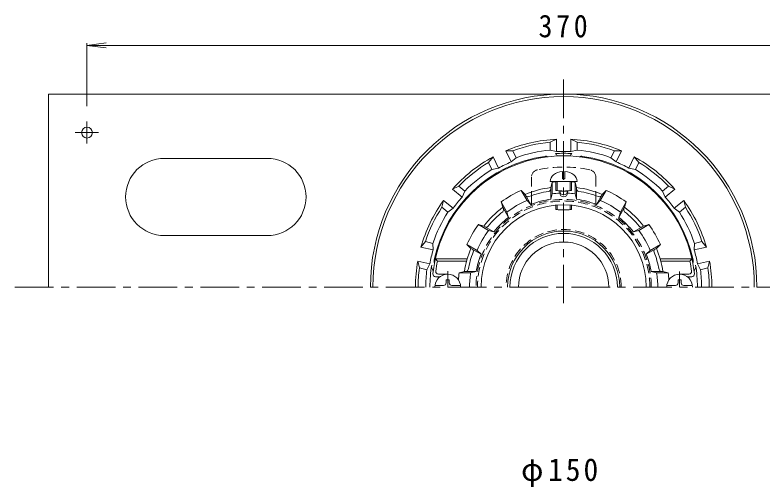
# Model space of a CAD drawing. Units: millimetres, scale not verified. Extents: x -245 to 233, y -346 to 372.
# Drawn here: x -237.9 to 52, y 188.6 to 372.1 of the extents above; entities that cross this region are included whole.
import ezdxf

# ---------------------------------------------------------------- set-up
doc = ezdxf.new("R2010")
doc.units = ezdxf.units.MM
doc.header["$LTSCALE"] = 3
for name, pattern in [('CHAIN1', [8, 5, -1, 1, -1]), ('DASHED1', [1.8, 1.2, -0.6]), ('DOUBLE_CHAIN1', [8.8, 5, -1, 0.6, -0.6, 0.6, -1])]:
    doc.linetypes.add(name, pattern=pattern)
for name, color, linetype, lineweight in [('0-0_通り芯', 3, 'Continuous', 9), ('0-2_仕上', 6, 'Continuous', 9), ('0-4_その他', 7, 'Continuous', 9), ('0-6_ハッチ', 2, 'DOUBLE_CHAIN1', 9), ('0-A', 2, 'Continuous', 9)]:
    doc.layers.add(name, color=color, linetype=linetype, lineweight=lineweight)
doc.styles.add('ＭＳ ゴシック', font='')
doc.styles.get('ＭＳ ゴシック').set_extended_font_data('MS Gothic')

msp = doc.modelspace()

# ---------------------------------------------------------------- linework, layer by layer
at = {"layer": '0-0_通り芯', "linetype": 'CHAIN1'}
for p, q in [((-24.985, 347.008), (-24.985, 259.335)), ((-237.948, 266.342), (189.938, 266.342))]:
    msp.add_line(p, q, dxfattribs=at)
at = {"layer": '0-0_通り芯'}
for p, q in [((-30.235, 322.598), (-27.735, 323.777)), ((-30.235, 322.598), (-30.235, 319.584)), ((-27.735, 318.96), (-27.735, 323.777)), ((-19.735, 322.598), (-22.235, 323.777)), ((-22.235, 318.96), (-22.235, 323.777)), ((-19.735, 322.598), (-19.735, 319.584)), ((-44.663, 319.305), (-47.427, 319.282)), ((-45.337, 314.942), (-47.427, 319.282)), ((-44.663, 319.305), (-43.356, 316.589)), ((-30.235, 319.584), (-27.735, 318.96)), ((-19.735, 319.584), (-22.235, 318.96)), ((-5.307, 319.305), (-6.614, 316.589)), ((-5.307, 319.305), (-2.543, 319.282)), ((-4.633, 314.942), (-2.543, 319.282)), ((-54.123, 314.749), (-52.382, 316.896)), ((-50.293, 312.556), (-52.382, 316.896)), ((-43.356, 316.589), (-45.337, 314.942)), ((-6.614, 316.589), (-4.633, 314.942)), ((0.323, 312.556), (2.413, 316.896)), ((4.153, 314.749), (2.413, 316.896)), ((-54.123, 314.749), (-52.816, 312.033)), ((4.153, 314.749), (2.846, 312.033)), ((-52.816, 312.033), (-50.293, 312.556)), ((2.846, 312.033), (0.323, 312.556)), ((-65.694, 305.522), (-68.174, 304.302)), ((-65.694, 305.522), (-63.338, 303.643)), ((15.724, 305.522), (13.368, 303.643)), ((15.724, 305.522), (18.204, 304.302)), ((-64.409, 301.299), (-68.174, 304.302)), ((-63.338, 303.643), (-64.409, 301.299)), ((13.368, 303.643), (14.439, 301.299)), ((14.439, 301.299), (18.205, 304.302)), ((-72.241, 297.312), (-71.604, 300.002)), ((-67.838, 296.999), (-71.604, 300.002)), ((17.868, 296.999), (21.634, 300.002)), ((22.271, 297.312), (21.634, 300.002)), ((-72.241, 297.312), (-69.884, 295.433)), ((-69.884, 295.433), (-67.838, 296.999)), ((19.914, 295.433), (17.868, 296.999)), ((22.271, 297.312), (19.914, 295.433)), ((-78.662, 283.979), (-80.367, 281.804)), ((-75.672, 280.732), (-80.367, 281.804)), ((-78.662, 283.979), (-75.724, 283.308)), ((-75.724, 283.308), (-75.672, 280.732)), ((25.754, 283.308), (25.702, 280.732)), ((25.702, 280.732), (30.398, 281.804)), ((28.692, 283.979), (25.754, 283.308)), ((28.692, 283.979), (30.397, 281.804)), ((-80.998, 273.742), (-81.591, 276.442)), ((-76.895, 275.37), (-81.591, 276.442)), ((26.926, 275.37), (31.621, 276.442)), ((31.028, 273.742), (31.621, 276.442)), ((-80.998, 273.742), (-78.06, 273.071)), ((-78.06, 273.071), (-76.895, 275.37)), ((28.09, 273.071), (26.926, 275.37)), ((31.028, 273.742), (28.09, 273.071))]:
    msp.add_line(p, q, dxfattribs=at)
at = {"layer": '0-0_通り芯', "color": 4, "linetype": 'CHAIN1'}
for p, q in [((-69.985, 266.342), (-69.985, 272.377)), ((20.015, 266.342), (20.015, 272.377))]:
    msp.add_line(p, q, dxfattribs=at)
at = {"layer": '0-0_通り芯'}
for centre, radius, start, end in [((-24.985, 266.342), 75, 0, 180), ((-24.985, 266.342), 74, 0, 180), ((-24.985, 266.342), 57.5, 92.74126, 112.97302), ((-24.985, 266.342), 56.5, 95.33163, 110.38268), ((-24.985, 266.342), 57.5, 67.02698, 87.25874), ((-24.985, 266.342), 56.5, 69.61734, 84.66838), ((-24.985, 266.342), 53.5, 95.63153, 110.08275), ((-24.985, 266.342), 52.69, 87.00821, 92.99167), ((-24.985, 266.342), 53.5, 69.91725, 84.36847), ((-24.985, 266.342), 51.315, 98.33057, 168.05475), ((-24.985, 266.342), 57.5, 118.45555, 138.68732), ((-31.985, 314.147), 3, 71.07861, 98.33067), ((-24.985, 236.428), 81.867, 87.78403, 92.21597), ((-31.399, 315.244), 4.416, 27.47607, 42.62891), ((-18.571, 315.244), 4.416, 137.37109, 152.52393), ((-17.985, 314.147), 3, 81.66933, 108.92133), ((-24.985, 266.342), 51.315, 11.94525, 81.66943), ((-24.985, 266.342), 57.5, 41.31268, 61.54445), ((-24.985, 266.342), 56.5, 121.04591, 136.09695), ((-24.985, 266.342), 52.69, 112.72258, 118.70607), ((-24.985, 266.342), 52.69, 61.29393, 67.27742), ((-24.985, 266.342), 56.5, 43.90305, 58.95409), ((-24.985, 266.342), 53.5, 121.34583, 135.79704), ((-24.985, 266.342), 53.5, 44.20296, 58.65417), ((-24.985, 266.342), 57.5, 144.16983, 164.4016), ((-24.985, 266.342), 52.69, 138.43687, 144.42036), ((-24.985, 266.342), 52.69, 35.57964, 41.56313), ((-24.985, 266.342), 57.5, 15.5984, 35.83017), ((-24.985, 266.342), 56.5, 146.76019, 161.81123), ((-24.985, 266.342), 56.5, 18.18877, 33.23981), ((-24.985, 266.342), 53.5, 147.0601, 161.51132), ((-24.985, 266.342), 53.5, 18.48868, 32.9399), ((-24.985, 266.342), 20.849, 0, 180), ((-24.985, 266.342), 17.487, 0, 180), ((-24.985, 266.342), 52.69, 164.15117, 170.13466), ((-24.985, 266.342), 52.69, 9.86536, 15.84885), ((-24.985, 266.342), 57.5, 169.88412, 180), ((-72.253, 276.342), 3, 168.05467, 195.30696), ((22.283, 276.342), 3, 344.69295, 11.94533), ((-24.985, 266.342), 57.5, 0, 10.11588), ((-24.985, 266.342), 56.5, 172.47449, 180), ((-24.985, 266.342), 53.5, 172.7744, 180), ((-24.985, 266.342), 51.904, 170.58484, 180), ((-73.23, 274.342), 3, 170.58498, 217.49829), ((23.26, 274.342), 3, 322.50171, 9.41502), ((-24.985, 266.342), 51.904, 0, 9.41516), ((-24.985, 266.342), 53.5, 0, 7.2256), ((-24.985, 266.342), 56.5, 0, 7.52551)]:
    msp.add_arc(centre, radius, start, end, dxfattribs=at)
at = {"layer": '0-2_仕上', "color": 4}
for p, q in [((-25.485, 308.342), (-25.485, 311.224)), ((-24.485, 308.342), (-24.485, 311.224)), ((-25.485, 308.342), (-24.485, 308.342)), ((-30.235, 307.342), (-19.735, 307.342)), ((-27.985, 303.919), (-27.985, 307.342)), ((-27.485, 303.771), (-27.485, 307.342)), ((-22.485, 303.772), (-22.485, 307.342)), ((-21.985, 303.919), (-21.985, 307.342)), ((-27.985, 296.495), (-27.985, 298.176)), ((-27.485, 296.372), (-27.485, 298.205)), ((-22.485, 296.372), (-22.485, 298.205)), ((-21.985, 296.495), (-21.985, 298.176)), ((-74.949, 266.942), (-71.585, 266.942)), ((-69.385, 267.942), (-69.385, 269.092)), ((-68.385, 266.942), (-65.021, 266.942)), ((18.415, 266.942), (15.051, 266.942)), ((19.415, 267.942), (19.415, 269.092)), ((24.979, 266.942), (21.615, 266.942))]:
    msp.add_line(p, q, dxfattribs=at)
at = {"layer": '0-2_仕上'}
for p, q in [((-29.985, 305.008), (-29.485, 307.095)), ((-29.985, 300.484), (-29.985, 305.008)), ((-19.985, 305.008), (-20.485, 307.095)), ((-19.985, 300.484), (-19.985, 305.008)), ((-39.205, 299.97), (-41.465, 303.884)), ((-39.989, 302.328), (-41.465, 303.884)), ((-37.727, 298.41), (-39.989, 302.328)), ((-26.484, 302.853), (-26.484, 303.63)), ((-23.486, 302.853), (-23.486, 303.63)), ((-12.243, 298.41), (-9.981, 302.328)), ((-10.765, 299.97), (-8.505, 303.884)), ((-9.981, 302.328), (-8.505, 303.884)), ((-48.648, 297.328), (-49.258, 299.385)), ((-46.998, 295.47), (-49.258, 299.385)), ((-37.727, 298.41), (-39.205, 299.97)), ((-12.243, 298.41), (-10.765, 299.97)), ((-2.971, 295.47), (-0.711, 299.385)), ((-1.322, 297.328), (-0.711, 299.385)), ((-46.386, 293.41), (-48.648, 297.328)), ((-3.584, 293.41), (-1.322, 297.328)), ((-46.386, 293.41), (-46.998, 295.47)), ((-3.584, 293.41), (-2.971, 295.47)), ((-55.971, 290.005), (-58.028, 290.615)), ((-54.114, 288.355), (-58.028, 290.615)), ((-52.053, 287.743), (-55.971, 290.005)), ((2.083, 287.743), (6.001, 290.005)), ((4.144, 288.355), (8.058, 290.615)), ((6.001, 290.005), (8.058, 290.615)), ((-52.053, 287.743), (-54.114, 288.355)), ((2.083, 287.743), (4.144, 288.355)), ((-60.971, 281.345), (-62.528, 282.821)), ((-58.613, 280.561), (-62.528, 282.821)), ((-57.053, 279.083), (-60.971, 281.345)), ((7.083, 279.083), (11.001, 281.345)), ((8.643, 280.561), (12.558, 282.821)), ((11.001, 281.345), (12.558, 282.821)), ((-57.053, 279.083), (-58.613, 280.561)), ((7.083, 279.083), (8.643, 280.561)), ((-74.785, 277.342), (-73.975, 276.342)), ((-74.785, 277.342), (-62.472, 277.342)), ((-73.975, 276.342), (-62.669, 276.342)), ((-62.472, 277.342), (-62.669, 276.342)), ((12.502, 277.342), (12.699, 276.342)), ((24.815, 277.342), (12.502, 277.342)), ((24.005, 276.342), (12.699, 276.342)), ((24.815, 277.342), (24.005, 276.342)), ((-74.734, 270.342), (-72.985, 270.342)), ((-73.616, 271.342), (-69.985, 271.342)), ((-63.509, 272.343), (-65.547, 271.843)), ((-61.079, 271.843), (-65.547, 271.843)), ((-58.965, 272.343), (-63.509, 272.343)), ((-58.965, 272.343), (-61.079, 271.843)), ((8.995, 272.343), (11.109, 271.843)), ((8.995, 272.343), (13.539, 272.343)), ((11.109, 271.843), (15.577, 271.843)), ((13.539, 272.343), (15.577, 271.843)), ((23.646, 271.342), (20.015, 271.342)), ((24.764, 270.342), (23.015, 270.342))]:
    msp.add_line(p, q, dxfattribs=at)
at = {"layer": '0-2_仕上', "color": 4, "linetype": 'CHAIN1'}
msp.add_line((-69.985, 266.342), (-69.985, 272.521), dxfattribs=at)
at = {"layer": '0-2_仕上'}
for points in [[(-29.985, 300.484), (-29.485, 302.575), (-29.485, 307.095)], [(-19.985, 300.484), (-20.485, 302.575), (-20.485, 307.095)]]:
    msp.add_lwpolyline(points, dxfattribs=at)
at = {"layer": '0-2_仕上', "color": 4}
for points in [[(-70.585, 267.942), (-70.585, 269.092), (-69.385, 269.092)], [(20.615, 267.942), (20.615, 269.092), (19.415, 269.092)]]:
    msp.add_lwpolyline(points, dxfattribs=at)
at = {"layer": '0-2_仕上'}
for centre, radius, start, end in [((-24.985, 266.342), 51, 90, 174.26082), ((-24.985, 266.342), 51, 5.73918, 90), ((-24.985, 266.342), 38.988, 97.36852, 112.63315), ((-30.985, 304.511), 1, 278.93359, 0), ((-24.985, 266.342), 41, 94.19614, 96.30162), ((-24.985, 266.342), 41, 83.69838, 85.80388), ((-24.985, 266.342), 38.988, 67.36685, 82.63148), ((-18.985, 304.511), 1, 180, 261.06641), ((-24.985, 266.342), 41, 113.7, 126.30161), ((-38.874, 302.397), 1, 210.00055, 291.06752), ((-24.985, 266.342), 37.638, 98.93385, 111.06783), ((-24.985, 266.342), 36.511, 92.35362, 97.08017), ((-24.984, 251.355), 52.297, 90.00067, 91.6436), ((-24.984, 303.63), 1.5, 179.98772, 269.97638), ((-24.984, 302.875), 1.5, 180.8345, 269.97638), ((-24.986, 251.355), 52.297, 88.3564, 89.99933), ((-24.986, 303.63), 1.5, 270.02362, 0.01228), ((-24.986, 302.875), 1.5, 270.02362, 359.1655), ((-24.985, 266.342), 36.511, 82.91983, 87.64638), ((-24.985, 266.342), 37.638, 68.93217, 81.06615), ((-11.096, 302.397), 1, 248.93248, 329.99945), ((-24.985, 266.342), 41, 53.69839, 66.3), ((-24.985, 266.342), 36.511, 112.9216, 127.08003), ((-24.985, 266.342), 34.506, 98.33203, 111.66978), ((-24.985, 266.342), 34.506, 68.33022, 81.66797), ((-24.985, 266.342), 36.511, 52.91997, 67.0784), ((-24.985, 266.342), 32, 90, 180), ((-24.985, 266.342), 38.988, 127.36845, 142.63266), ((-49.266, 296.398), 1, 308.93396, 30.00104), ((-24.985, 266.342), 32, 0, 90), ((-0.704, 296.398), 1, 149.99896, 231.06604), ((-24.985, 266.342), 38.988, 37.36734, 52.63155), ((-24.985, 266.342), 37.638, 128.93378, 141.06732), ((-24.985, 266.342), 34.506, 128.33186, 141.66922), ((-24.985, 266.342), 34.506, 38.33078, 51.66814), ((-24.985, 266.342), 37.638, 38.93268, 51.06622), ((-24.985, 266.342), 41, 143.69952, 156.30161), ((-55.041, 290.623), 1, 240.00082, 321.06744), ((5.071, 290.623), 1, 218.93256, 299.99918), ((-24.985, 266.342), 41, 23.69839, 36.30048), ((-24.985, 266.342), 36.511, 142.92104, 157.08008), ((-24.985, 266.342), 36.511, 22.91992, 37.07896), ((-24.985, 266.342), 38.988, 157.36845, 171.14642), ((-24.985, 266.342), 38.988, 8.85358, 22.63155), ((-24.985, 266.342), 37.638, 158.93379, 169.56116), ((-61.041, 280.231), 1, 338.93378, 60.00032), ((-24.985, 266.342), 34.506, 158.33191, 169.98526), ((-24.985, 266.342), 34.506, 10.01474, 21.66809), ((11.071, 280.231), 1, 119.99968, 201.06622), ((-24.985, 266.342), 37.638, 10.43884, 21.06621), ((-24.985, 266.342), 50, 168.46304, 172.96654), ((-24.985, 266.342), 50, 7.03346, 11.53696), ((-62.983, 273.343), 1, 270, 349.56091), ((13.014, 273.343), 1, 190.43909, 270), ((-74.734, 271.342), 1, 174.26064, 270), ((-73.616, 272.342), 1, 172.9666, 270), ((-24.985, 266.342), 40.934, 172.27724, 176.1152), ((-24.985, 266.342), 36.511, 171.33493, 180), ((-24.985, 266.342), 36.511, 0, 8.66507), ((-24.985, 266.342), 40.934, 3.8848, 7.72276), ((23.646, 272.342), 1, 270, 7.0334), ((24.764, 271.342), 1, 270, 5.73936)]:
    msp.add_arc(centre, radius, start, end, dxfattribs=at)
at = {"layer": '0-2_仕上', "color": 4}
for centre, radius, start, end in [((-69.985, 266.342), 5, 0, 180), ((20.015, 266.342), 5, 0, 180), ((-71.585, 267.942), 1, 270, 0), ((-68.385, 267.942), 1, 180, 270), ((18.415, 267.942), 1, 270, 0), ((21.615, 267.942), 1, 180, 270)]:
    msp.add_arc(centre, radius, start, end, dxfattribs=at)
for centre, major_axis, ratio, start_param, end_param in [((-24.985, 307.342), (5.25, 0), 0.7428, 1.6661703, 3.1415927), ((-24.985, 307.342), (5.25, 0), 0.7428, 6.2831853, 7.7585936), ((-24.985, 303.919), (-3, 0), 0.0891, 6.2831818, 9.4247745), ((-24.985, 296.495), (-3, 0), 0.0743, 6.2831635, 9.4247561)]:
    msp.add_ellipse(centre, major_axis=major_axis, ratio=ratio, start_param=start_param, end_param=end_param, dxfattribs=at)
at = {"layer": '0-4_その他'}
for p, q in [((-209.985, 360.234), (-202.549, 361.213)), ((-209.985, 361.134), (-209.985, 336.671)), ((-209.985, 360.234), (160.015, 360.234)), ((-209.985, 360.234), (-202.549, 359.255))]:
    msp.add_line(p, q, dxfattribs=at)
at = {"layer": '0-6_ハッチ', "linetype": 'DASHED1'}
for p, q in [((-37.485, 308.983), (-37.485, 303.272)), ((-12.485, 308.983), (-12.485, 303.272)), ((-37.485, 301.844), (-37.485, 297.961)), ((-12.485, 301.844), (-12.485, 297.961))]:
    msp.add_line(p, q, dxfattribs=at)
at = {"layer": '0-6_ハッチ', "linetype": 'Continuous'}
for p, q in [((-37.485, 303.272), (-37.485, 301.844)), ((-12.485, 303.272), (-12.485, 301.844))]:
    msp.add_line(p, q, dxfattribs=at)
at = {"layer": '0-6_ハッチ', "linetype": 'DASHED1'}
for centre, radius, start, end in [((-34.485, 308.983), 3, 101.78862, 180), ((-24.985, 263.464), 49.5, 78.21141, 101.78859), ((-15.485, 308.983), 3, 0, 78.21138), ((-24.985, 266.342), 34, 0, 180), ((-24.985, 266.342), 33.431, 0, 180), ((-24.985, 266.342), 22.333, 0, 180)]:
    msp.add_arc(centre, radius, start, end, dxfattribs=at)
at = {"layer": '0-6_ハッチ', "linetype": 'Continuous'}
msp.add_arc((-24.985, 266.342), 21.764, 0, 180, dxfattribs=at)
at = {"layer": '0-A'}
for p, q in [((-224.985, 266.342), (-224.985, 341.342)), ((-224.985, 341.342), (175.015, 341.342)), ((-209.985, 322.11), (-209.985, 330.671)), ((-205.562, 326.342), (-214.574, 326.342)), ((-139.985, 316.342), (-179.985, 316.342)), ((-139.985, 286.342), (-179.985, 286.342))]:
    msp.add_line(p, q, dxfattribs=at)
msp.add_circle((-209.985, 326.342), 2.1, dxfattribs=at)
for centre, start, end in [((-179.985, 301.342), 90, 270), ((-139.985, 301.342), 270, 90)]:
    msp.add_arc(centre, 15, start, end, dxfattribs=at)

# ---------------------------------------------------------------- texts
at = {"layer": '0-4_その他', "color": 2, "char_height": 8.798, "attachment_point": 7, "style": 'ＭＳ ゴシック'}
for s, insert in [('\\T1.27;\\W0.9;370', (-34.735, 363.234)), ('\\T1.21;\\W0.95;φ150', (-41.485, 188.615))]:
    msp.add_mtext(s, dxfattribs=dict(at, insert=insert))

doc.saveas('drawing.dxf')
